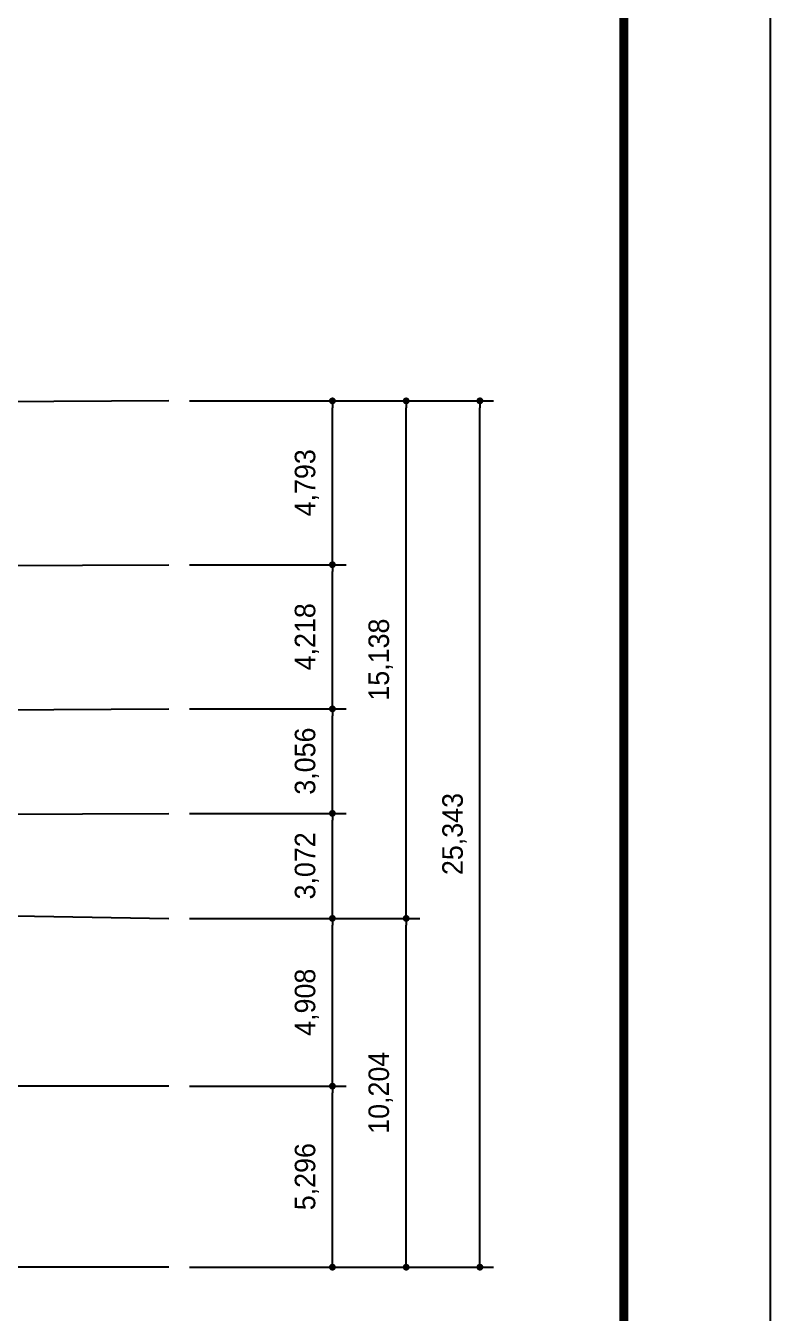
# Model space of a CAD drawing. Header units: millimetres. Extents: x 580267 to 706267, y 28800 to 115200.
# Drawn here: x 684500 to 706267, y 58665 to 96329 of the extents above; entities that cross this region are included whole.
import ezdxf

# ---------------------------------------------------------------- set-up
doc = ezdxf.new("R2010")
doc.units = ezdxf.units.MM
doc.header["$LTSCALE"] = 5
doc.layers.add('중심선', color=1, linetype='Continuous')
doc.layers.add('치수', color=7, linetype='Continuous')
doc.layers.add('타이틀 블록', color=4, linetype='Continuous', lineweight=9)
doc.styles.get("Standard").update_dxf_attribs({"font": 'Gulim.ttf'})
doc.dimstyles.new('ISO-25', dxfattribs={"dimscale": 400, "dimtxt": 1.5, "dimasz": 0.5, "dimexe": 1, "dimexo": 1.5, "dimgap": 1, "dimtad": 1, "dimdec": 0, "dimlunit": 6, "dimtxsty": 'Standard', "dimblk": 'DOT', "dimcen": 0, "dimclrd": 256, "dimclre": 256, "dimclrt": 7, "dimadec": 0, "dimazin": 0, "dimtfac": 1, "dimtdec": 0, "dimtix": 1, "dimtmove": 0, "dimatfit": 3, "dimfxl": 1.25, "dimlwd": -1, "dimlwe": -1, "dimarcsym": 0})

# ---------------------------------------------------------------- blocks, each defined once
blk = doc.blocks.new('_Dot')
at = {"color": 0, "linetype": 'ByBlock', "lineweight": -2}
blk.add_line((-0.5, 0), (-1, 0), dxfattribs=at)
at = {"color": 0, "linetype": 'ByBlock', "const_width": 0.5}
blk.add_lwpolyline([(-0.25, 0, 1), (0.25, 0, 1)], format="xyb", close=True, dxfattribs=at)
blk = doc.blocks.new('*D21')
at = {"layer": 'Defpoints', "color": 0}
for p in [(688685, 85355), (693466, 85355), (688685, 80563)]:
    blk.add_point(p, dxfattribs=at)
at = {"layer": '치수'}
for p, q in [((689285, 85355), (693866, 85355)), ((693466, 80763), (693466, 85155)), ((689285, 80563), (693866, 80563))]:
    blk.add_line(p, q, dxfattribs=at)
at = {"layer": '치수', "xscale": 200, "yscale": 200, "zscale": 200}
for p, rotation in [((693466, 85355), 90), ((693466, 80563), 270)]:
    blk.add_blockref('_Dot', p, dxfattribs=dict(at, rotation=rotation))
at = {"layer": '치수', "color": 7, "insert": (692721, 82959), "char_height": 600, "attachment_point": 5, "rotation": 90}
blk.add_mtext('4,793', dxfattribs=at)
blk = doc.blocks.new('*D22')
at = {"layer": 'Defpoints', "color": 0}
for p in [(688685, 80563), (693466, 80563), (688685, 76345)]:
    blk.add_point(p, dxfattribs=at)
at = {"layer": '치수'}
for p, q in [((689285, 80563), (693866, 80563)), ((693466, 76545), (693466, 80363)), ((689285, 76345), (693866, 76345))]:
    blk.add_line(p, q, dxfattribs=at)
at = {"layer": '치수', "xscale": 200, "yscale": 200, "zscale": 200}
for p, rotation in [((693466, 80563), 90), ((693466, 76345), 270)]:
    blk.add_blockref('_Dot', p, dxfattribs=dict(at, rotation=rotation))
at = {"layer": '치수', "color": 7, "insert": (692721, 78454), "char_height": 600, "attachment_point": 5, "rotation": 90}
blk.add_mtext('4,218', dxfattribs=at)
blk = doc.blocks.new('*D23')
at = {"layer": 'Defpoints', "color": 0}
for p in [(688685, 76345), (693466, 76345), (688685, 73289)]:
    blk.add_point(p, dxfattribs=at)
at = {"layer": '치수'}
for p, q in [((689285, 76345), (693866, 76345)), ((693466, 73489), (693466, 76145)), ((689285, 73289), (693866, 73289))]:
    blk.add_line(p, q, dxfattribs=at)
at = {"layer": '치수', "xscale": 200, "yscale": 200, "zscale": 200}
for p, rotation in [((693466, 76345), 90), ((693466, 73289), 270)]:
    blk.add_blockref('_Dot', p, dxfattribs=dict(at, rotation=rotation))
at = {"layer": '치수', "color": 7, "insert": (692721, 74817), "char_height": 600, "attachment_point": 5, "rotation": 90}
blk.add_mtext('3,056', dxfattribs=at)
blk = doc.blocks.new('*D24')
at = {"layer": 'Defpoints', "color": 0}
for p in [(688685, 73289), (693466, 73289), (688685, 70217)]:
    blk.add_point(p, dxfattribs=at)
at = {"layer": '치수'}
for p, q in [((689285, 73289), (693866, 73289)), ((693466, 70417), (693466, 73089)), ((689285, 70217), (693866, 70217))]:
    blk.add_line(p, q, dxfattribs=at)
at = {"layer": '치수', "xscale": 200, "yscale": 200, "zscale": 200}
for p, rotation in [((693466, 73289), 90), ((693466, 70217), 270)]:
    blk.add_blockref('_Dot', p, dxfattribs=dict(at, rotation=rotation))
at = {"layer": '치수', "color": 7, "insert": (692721, 71753), "char_height": 600, "attachment_point": 5, "rotation": 90}
blk.add_mtext('3,072', dxfattribs=at)
blk = doc.blocks.new('*D25')
at = {"layer": 'Defpoints', "color": 0}
for p in [(688685, 70217), (693466, 70217), (688685, 65309)]:
    blk.add_point(p, dxfattribs=at)
at = {"layer": '치수'}
for p, q in [((689285, 70217), (693866, 70217)), ((693466, 65509), (693466, 70017)), ((689285, 65309), (693866, 65309))]:
    blk.add_line(p, q, dxfattribs=at)
at = {"layer": '치수', "xscale": 200, "yscale": 200, "zscale": 200}
for p, rotation in [((693466, 70217), 90), ((693466, 65309), 270)]:
    blk.add_blockref('_Dot', p, dxfattribs=dict(at, rotation=rotation))
at = {"layer": '치수', "color": 7, "insert": (692721, 67763), "char_height": 600, "attachment_point": 5, "rotation": 90}
blk.add_mtext('4,908', dxfattribs=at)
blk = doc.blocks.new('*D53')
at = {"layer": 'Defpoints', "color": 0}
for p in [(688685, 65309), (693466, 65309), (688685, 60013)]:
    blk.add_point(p, dxfattribs=at)
at = {"layer": '치수'}
for p, q in [((689285, 65309), (693866, 65309)), ((693466, 60213), (693466, 65109)), ((689285, 60013), (693866, 60013))]:
    blk.add_line(p, q, dxfattribs=at)
at = {"layer": '치수', "xscale": 200, "yscale": 200, "zscale": 200}
for p, rotation in [((693466, 65309), 90), ((693466, 60013), 270)]:
    blk.add_blockref('_Dot', p, dxfattribs=dict(at, rotation=rotation))
at = {"layer": '치수', "color": 7, "insert": (692721, 62661), "char_height": 600, "attachment_point": 5, "rotation": 90}
blk.add_mtext('5,296', dxfattribs=at)
blk = doc.blocks.new('*D54')
at = {"layer": 'Defpoints', "color": 0}
for p in [(688686, 70217), (695623, 70217), (688685, 60013)]:
    blk.add_point(p, dxfattribs=at)
at = {"layer": '치수'}
for p, q in [((689286, 70217), (696023, 70217)), ((695623, 60213), (695623, 70017)), ((689285, 60013), (696023, 60013))]:
    blk.add_line(p, q, dxfattribs=at)
at = {"layer": '치수', "xscale": 200, "yscale": 200, "zscale": 200}
for p, rotation in [((695623, 70217), 90), ((695623, 60013), 270)]:
    blk.add_blockref('_Dot', p, dxfattribs=dict(at, rotation=rotation))
at = {"layer": '치수', "color": 7, "insert": (694877, 65115), "char_height": 600, "attachment_point": 5, "rotation": 90}
blk.add_mtext('10,204', dxfattribs=at)
blk = doc.blocks.new('*D55')
at = {"layer": 'Defpoints', "color": 0}
for p in [(688686, 85355), (695623, 85355), (688685, 70217)]:
    blk.add_point(p, dxfattribs=at)
at = {"layer": '치수'}
for p, q in [((689286, 85355), (696023, 85355)), ((695623, 70417), (695623, 85155)), ((689285, 70217), (696023, 70217))]:
    blk.add_line(p, q, dxfattribs=at)
at = {"layer": '치수', "xscale": 200, "yscale": 200, "zscale": 200}
for p, rotation in [((695623, 85355), 90), ((695623, 70217), 270)]:
    blk.add_blockref('_Dot', p, dxfattribs=dict(at, rotation=rotation))
at = {"layer": '치수', "color": 7, "insert": (694877, 77786), "char_height": 600, "attachment_point": 5, "rotation": 90}
blk.add_mtext('15,138', dxfattribs=at)
blk = doc.blocks.new('*D56')
at = {"layer": 'Defpoints', "color": 0}
for p in [(688685, 85356), (697779, 85356), (688685, 60013)]:
    blk.add_point(p, dxfattribs=at)
at = {"layer": '치수'}
for p, q in [((689285, 85356), (698179, 85356)), ((697779, 60213), (697779, 85156)), ((689285, 60013), (698179, 60013))]:
    blk.add_line(p, q, dxfattribs=at)
at = {"layer": '치수', "xscale": 200, "yscale": 200, "zscale": 200}
for p, rotation in [((697779, 85356), 90), ((697779, 60013), 270)]:
    blk.add_blockref('_Dot', p, dxfattribs=dict(at, rotation=rotation))
at = {"layer": '치수', "color": 7, "insert": (697034, 72684), "char_height": 600, "attachment_point": 5, "rotation": 90}
blk.add_mtext('25,343', dxfattribs=at)

msp = doc.modelspace()

# ---------------------------------------------------------------- linework, layer by layer
at = {"layer": 'Defpoints'}
msp.add_lwpolyline([(580267.4, 115200), (706267.4, 115200), (706267.4, 28800), (580267.4, 28800)], close=True, dxfattribs=at)
at = {"layer": '중심선'}
for p, q in [((688685.4, 85355.5), (673633.7, 85273)), ((676536.5, 80498), (688685.4, 80562.7)), ((670456.5, 76248.1), (688685.4, 76345.1)), ((679506.9, 73240.2), (688685.4, 73289.1)), ((680373.6, 70348.6), (688685.4, 70217.3)), ((688685.4, 65309.2), (670517.4, 65314.6)), ((688685.4, 60013.1), (643092.1, 60013.1))]:
    msp.add_line(p, q, dxfattribs=at)
at = {"layer": '타이틀 블록', "const_width": 270}
msp.add_lwpolyline([(585036.7, 109067.9), (701985.5, 109067.9), (701985.5, 31270.8), (585036.7, 31270.8)], close=True, dxfattribs=at)

# ---------------------------------------------------------------- dimensions: what is measured, and where the dimension line sits
at = {"layer": '치수'}
for base, p1, p2, picture, middle in [((697778.6, 85355.7), (688685.3, 60013.1), (688685.4, 85355.7), '*D56', (697033.5, 72684.4)), ((693466.2, 85355.5), (688685.4, 80562.7), (688685.4, 85355.5), '*D21', (692721, 82959.1)), ((695622.6, 85355.5), (688685.4, 70217.3), (688685.6, 85355.5), '*D55', (694877.4, 77786.4)), ((693466.2, 80562.7), (688685.4, 76345.1), (688685.4, 80562.7), '*D22', (692721, 78453.9)), ((693466.2, 76345.1), (688685.4, 73289.1), (688685.4, 76345.1), '*D23', (692721.4, 74817.1)), ((693466.2, 73289.1), (688685.4, 70217.3), (688685.4, 73289.1), '*D24', (692721.4, 71753.2)), ((693466.2, 70217.3), (688685.4, 65309.2), (688685.4, 70217.3), '*D25', (692721, 67763.3)), ((695622.6, 70217.3), (688685.4, 60013.1), (688685.5, 70217.3), '*D54', (694877.4, 65115.2)), ((693466.2, 65309.2), (688685.4, 60013.1), (688685.4, 65309.2), '*D53', (692721.4, 62661.2))]:
    dim = msp.add_linear_dim(base=base, p1=p1, p2=p2, angle=90, dimstyle='ISO-25', dxfattribs=at)
    dim.commit()
    dim.dimension.update_dxf_attribs({"geometry": picture, "text_midpoint": middle})

doc.saveas('drawing.dxf')
